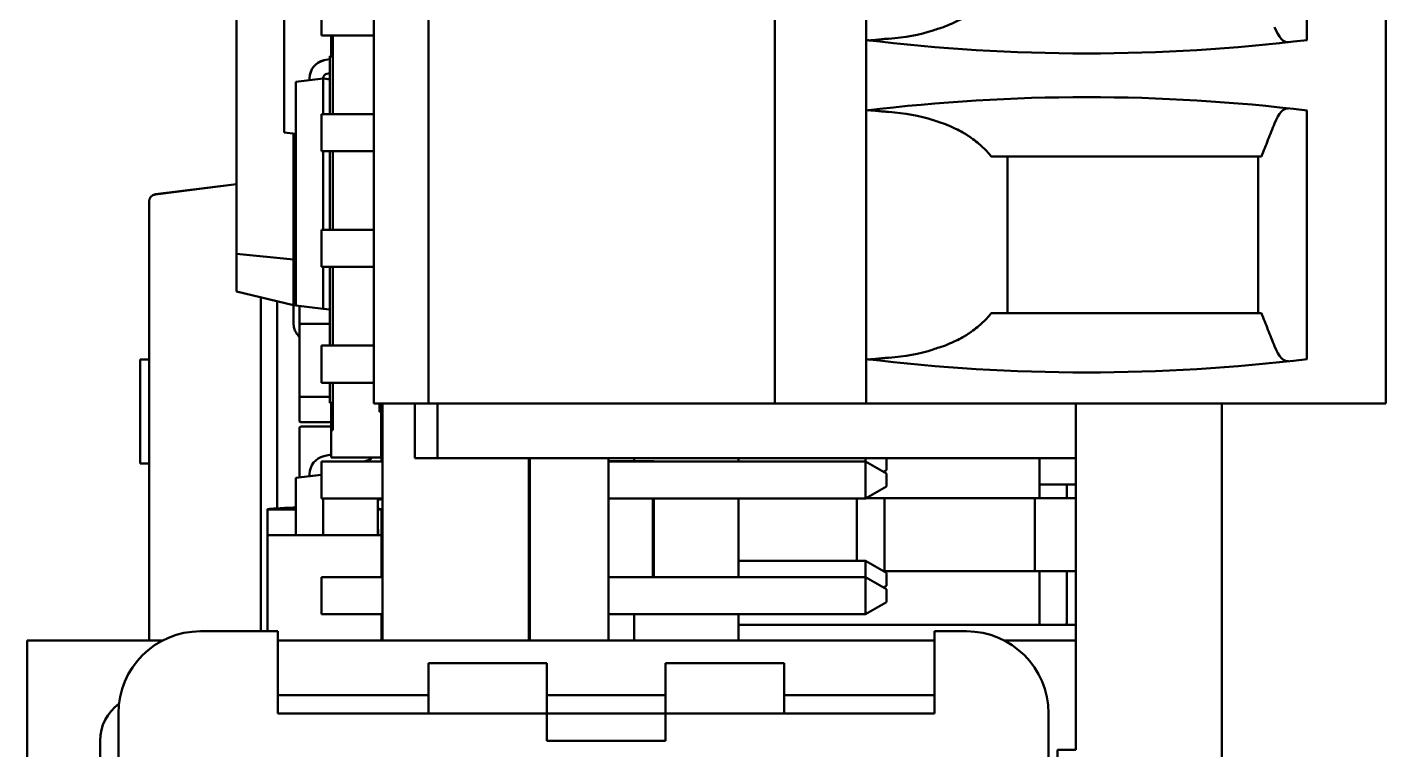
# Model space of a CAD drawing. Header units: millimetres. Extents: x 3137 to 5094, y 789 to 1822.
# Drawn here: x 3502.64 to 3517.54, y 1535.21 to 1543.14 of the extents above; entities that cross this region are included whole.
import ezdxf

# ---------------------------------------------------------------- set-up
doc = ezdxf.new("R2010")
doc.units = ezdxf.units.MM
doc.header["$LTSCALE"] = 1.8
doc.layers.add('외형선(ISO)', color=7, linetype='Continuous', lineweight=50)

msp = doc.modelspace()

# ---------------------------------------------------------------- linework, layer by layer
at = {"layer": '외형선(ISO)'}
for p, q in [((3506.442, 1539.011), (3506.442, 1553.211)), ((3507.042, 1539.011), (3507.042, 1553.211)), ((3510.842, 1539.011), (3510.842, 1553.211)), ((3511.842, 1553.211), (3511.842, 1539.011)), ((3517.542, 1553.211), (3517.542, 1539.011)), ((3504.938, 1549.527), (3504.938, 1540.651)), ((3516.677, 1545.724), (3516.677, 1542.997)), ((3505.459, 1541.984), (3505.459, 1544.856)), ((3505.868, 1543.455), (3505.868, 1543.048)), ((3506.442, 1543.048), (3505.868, 1543.048)), ((3505.974, 1543.048), (3505.974, 1542.818)), ((3505.994, 1542.818), (3505.994, 1543.048)), ((3505.896, 1542.775), (3505.959, 1542.789)), ((3505.896, 1542.775), (3505.959, 1542.789)), ((3505.896, 1542.775), (3505.959, 1542.789)), ((3505.896, 1542.775), (3505.959, 1542.789)), ((3505.896, 1542.775), (3505.959, 1542.789)), ((3505.896, 1542.775), (3505.959, 1542.789)), ((3505.896, 1542.775), (3505.959, 1542.789)), ((3505.896, 1542.775), (3505.959, 1542.789)), ((3505.959, 1542.819), (3505.974, 1542.819)), ((3505.959, 1542.818), (3505.959, 1542.819)), ((3505.994, 1542.818), (3505.959, 1542.818)), ((3505.959, 1542.818), (3505.959, 1542.185)), ((3505.974, 1542.818), (3505.994, 1542.818)), ((3505.994, 1542.185), (3505.994, 1542.818)), ((3505.928, 1542.628), (3505.959, 1542.635)), ((3505.589, 1542.538), (3505.889, 1542.575)), ((3505.589, 1542.539), (3505.739, 1542.557)), ((3505.589, 1542.538), (3505.589, 1542.539)), ((3505.589, 1540.086), (3505.589, 1542.538)), ((3505.739, 1542.579), (3505.739, 1542.58)), ((3505.739, 1542.58), (3505.739, 1542.58)), ((3505.739, 1542.58), (3505.739, 1542.58)), ((3505.739, 1542.58), (3505.739, 1542.58)), ((3505.739, 1542.58), (3505.739, 1542.58)), ((3505.739, 1542.579), (3505.739, 1542.579)), ((3505.739, 1542.557), (3505.739, 1542.579)), ((3505.739, 1542.579), (3505.739, 1542.579)), ((3505.739, 1542.557), (3505.889, 1542.575)), ((3505.889, 1542.575), (3505.889, 1542.579)), ((3505.959, 1542.567), (3505.889, 1542.576)), ((3505.889, 1542.575), (3505.889, 1542.575)), ((3505.959, 1542.566), (3505.889, 1542.575)), ((3505.889, 1542.575), (3505.889, 1542.185)), ((3506.442, 1542.185), (3505.868, 1542.185)), ((3505.868, 1542.185), (3506.442, 1542.185)), ((3505.868, 1542.185), (3505.868, 1541.778)), ((3505.868, 1542.185), (3505.868, 1542.185)), ((3505.868, 1542.185), (3506.442, 1542.185)), ((3506.442, 1542.185), (3505.868, 1542.185)), ((3505.868, 1542.185), (3505.868, 1542.185)), ((3505.868, 1542.185), (3505.868, 1542.185)), ((3516.677, 1542.224), (3516.677, 1539.497)), ((3505.459, 1541.984), (3505.589, 1541.97)), ((3505.563, 1541.973), (3505.563, 1540.589)), ((3506.442, 1541.778), (3505.868, 1541.778)), ((3505.889, 1541.778), (3505.889, 1540.915)), ((3505.959, 1541.778), (3505.959, 1540.915)), ((3505.994, 1540.915), (3505.994, 1541.778)), ((3513.392, 1540.001), (3513.392, 1541.721)), ((3516.142, 1540.001), (3516.142, 1541.721)), ((3504.049, 1541.305), (3504.938, 1541.417)), ((3504.049, 1541.304), (3504.938, 1541.417)), ((3503.979, 1541.225), (3503.979, 1541.226)), ((3503.979, 1536.411), (3503.979, 1541.225)), ((3506.442, 1540.915), (3505.868, 1540.915)), ((3505.868, 1540.915), (3506.442, 1540.915)), ((3505.868, 1540.915), (3505.868, 1540.508)), ((3505.868, 1540.915), (3505.868, 1540.915)), ((3505.868, 1540.915), (3506.442, 1540.915)), ((3506.442, 1540.915), (3505.868, 1540.915)), ((3505.868, 1540.915), (3505.868, 1540.915)), ((3505.868, 1540.915), (3505.868, 1540.915)), ((3505.563, 1540.589), (3504.938, 1540.651)), ((3504.938, 1540.651), (3504.938, 1540.239)), ((3505.563, 1540.589), (3505.563, 1540.089)), ((3505.589, 1540.589), (3505.563, 1540.589)), ((3506.442, 1540.508), (3505.868, 1540.508)), ((3505.889, 1540.508), (3505.889, 1540.049)), ((3505.959, 1540.508), (3505.959, 1539.645)), ((3505.994, 1539.645), (3505.994, 1540.508)), ((3505.563, 1540.089), (3504.938, 1540.239)), ((3505.205, 1540.175), (3505.205, 1536.511)), ((3505.385, 1537.859), (3505.385, 1540.132)), ((3505.563, 1540.089), (3505.589, 1540.089)), ((3505.563, 1539.888), (3505.563, 1540.089)), ((3505.889, 1540.049), (3505.589, 1540.086)), ((3505.627, 1539.868), (3505.627, 1540.081)), ((3505.889, 1540.049), (3505.959, 1540.04)), ((3505.627, 1539.868), (3505.627, 1539.867)), ((3505.627, 1539.099), (3505.627, 1539.867)), ((3505.959, 1539.884), (3505.643, 1539.884)), ((3505.643, 1539.884), (3505.643, 1539.884)), ((3505.959, 1539.884), (3505.643, 1539.884)), ((3505.643, 1539.883), (3505.959, 1539.883)), ((3505.643, 1539.883), (3505.643, 1539.883)), ((3506.442, 1539.645), (3505.868, 1539.645)), ((3505.868, 1539.645), (3506.442, 1539.645)), ((3505.868, 1539.645), (3505.868, 1539.238)), ((3505.868, 1539.645), (3505.868, 1539.645)), ((3505.868, 1539.645), (3506.442, 1539.645)), ((3506.442, 1539.645), (3505.868, 1539.645)), ((3505.868, 1539.645), (3505.868, 1539.645)), ((3505.868, 1539.645), (3505.868, 1539.645)), ((3503.979, 1539.494), (3503.879, 1539.494)), ((3503.879, 1539.494), (3503.879, 1539.494)), ((3503.979, 1539.494), (3503.879, 1539.494)), ((3503.879, 1538.351), (3503.879, 1539.494)), ((3503.979, 1539.494), (3503.879, 1539.494)), ((3503.879, 1539.494), (3503.879, 1539.494)), ((3503.979, 1539.494), (3503.879, 1539.494)), ((3503.879, 1539.494), (3503.879, 1539.494)), ((3506.442, 1539.238), (3505.868, 1539.238)), ((3505.959, 1539.238), (3505.959, 1539.018)), ((3505.994, 1539.018), (3505.994, 1539.238)), ((3505.627, 1538.822), (3505.627, 1539.099)), ((3505.643, 1539.083), (3505.959, 1539.083)), ((3505.959, 1539.018), (3505.994, 1539.018)), ((3505.974, 1538.718), (3505.974, 1539.018)), ((3505.994, 1538.718), (3505.994, 1539.018)), ((3506.442, 1539.011), (3506.742, 1539.011)), ((3506.504, 1539.011), (3506.504, 1538.918)), ((3506.524, 1538.919), (3506.504, 1538.919)), ((3506.524, 1538.918), (3506.504, 1538.918)), ((3506.524, 1538.919), (3506.524, 1538.918)), ((3506.524, 1538.918), (3506.524, 1538.418)), ((3506.527, 1539.011), (3506.527, 1538.822)), ((3506.539, 1536.411), (3506.539, 1539.011)), ((3506.742, 1539.011), (3507.042, 1539.011)), ((3506.892, 1538.411), (3506.892, 1539.011)), ((3507.042, 1539.011), (3510.842, 1539.011)), ((3507.142, 1538.411), (3507.142, 1539.011)), ((3510.842, 1539.011), (3511.342, 1539.011)), ((3511.342, 1539.011), (3511.542, 1539.011)), ((3511.542, 1539.011), (3511.842, 1539.011)), ((3511.842, 1539.011), (3517.542, 1539.011)), ((3514.142, 1539.011), (3514.142, 1538.411)), ((3515.742, 1539.011), (3515.742, 1522.011)), ((3505.627, 1538.741), (3505.627, 1538.741)), ((3505.627, 1538.2), (3505.627, 1538.741)), ((3505.974, 1538.806), (3505.643, 1538.806)), ((3505.974, 1538.757), (3505.643, 1538.757)), ((3505.643, 1538.757), (3505.974, 1538.757)), ((3505.643, 1538.757), (3505.643, 1538.757)), ((3505.974, 1538.757), (3505.643, 1538.757)), ((3505.643, 1538.757), (3505.643, 1538.757)), ((3506.524, 1538.811), (3506.539, 1538.808)), ((3506.524, 1538.811), (3506.539, 1538.809)), ((3506.524, 1538.811), (3506.539, 1538.808)), ((3506.524, 1538.81), (3506.539, 1538.808)), ((3506.524, 1538.81), (3506.539, 1538.808)), ((3506.524, 1538.81), (3506.539, 1538.808)), ((3506.524, 1538.81), (3506.539, 1538.808)), ((3506.524, 1538.81), (3506.539, 1538.808)), ((3506.524, 1538.699), (3506.539, 1538.808)), ((3506.539, 1538.808), (3506.539, 1538.808)), ((3506.539, 1538.808), (3506.539, 1538.808)), ((3506.539, 1538.808), (3506.539, 1538.808)), ((3505.974, 1538.718), (3505.994, 1538.718)), ((3505.974, 1538.718), (3505.974, 1538.418)), ((3505.974, 1538.718), (3505.994, 1538.718)), ((3505.974, 1538.718), (3505.974, 1538.718)), ((3506.527, 1538.721), (3506.527, 1538.375)), ((3505.896, 1538.431), (3505.974, 1538.449)), ((3505.896, 1538.431), (3505.974, 1538.449)), ((3505.896, 1538.431), (3505.974, 1538.449)), ((3505.896, 1538.431), (3505.974, 1538.449)), ((3505.896, 1538.431), (3505.974, 1538.449)), ((3505.896, 1538.431), (3505.974, 1538.449)), ((3505.896, 1538.432), (3505.974, 1538.449)), ((3505.896, 1538.432), (3505.974, 1538.449)), ((3506.539, 1538.554), (3506.527, 1538.554)), ((3506.527, 1538.554), (3506.539, 1538.554)), ((3506.527, 1538.554), (3506.539, 1538.554)), ((3506.539, 1538.554), (3506.527, 1538.554)), ((3503.979, 1538.351), (3503.879, 1538.351)), ((3506.539, 1538.375), (3505.868, 1538.375)), ((3505.868, 1538.375), (3506.539, 1538.375)), ((3505.868, 1538.375), (3505.868, 1537.968)), ((3505.868, 1538.375), (3505.868, 1538.375)), ((3505.868, 1538.375), (3506.539, 1538.375)), ((3506.539, 1538.375), (3505.868, 1538.375)), ((3505.868, 1538.375), (3505.868, 1538.375)), ((3505.868, 1538.375), (3505.868, 1538.375)), ((3505.974, 1538.418), (3506.524, 1538.418)), ((3506.333, 1538.375), (3506.347, 1538.378)), ((3506.892, 1538.411), (3507.142, 1538.411)), ((3507.142, 1538.411), (3507.242, 1538.411)), ((3507.242, 1538.411), (3514.142, 1538.411)), ((3508.142, 1536.411), (3508.142, 1538.411)), ((3508.154, 1538.375), (3508.142, 1538.375)), ((3508.142, 1538.375), (3508.154, 1538.375)), ((3508.142, 1538.375), (3508.154, 1538.375)), ((3508.154, 1538.375), (3508.142, 1538.375)), ((3508.154, 1538.411), (3508.154, 1536.411)), ((3509.017, 1538.411), (3509.017, 1536.411)), ((3509.017, 1538.377), (3509.198, 1538.377)), ((3509.198, 1538.377), (3509.017, 1538.377)), ((3509.017, 1538.375), (3511.837, 1538.375)), ((3511.837, 1538.375), (3509.017, 1538.375)), ((3509.017, 1538.375), (3511.837, 1538.375)), ((3511.837, 1538.375), (3509.017, 1538.375)), ((3509.3, 1538.411), (3509.3, 1538.377)), ((3509.3, 1538.377), (3509.513, 1538.377)), ((3509.513, 1538.377), (3509.503, 1538.377)), ((3509.503, 1538.375), (3509.503, 1538.377)), ((3509.513, 1538.375), (3509.513, 1538.377)), ((3510.443, 1538.411), (3510.443, 1538.375)), ((3511.837, 1538.411), (3511.837, 1538.375)), ((3511.837, 1538.375), (3511.837, 1537.968)), ((3511.837, 1538.375), (3512.065, 1538.243)), ((3512.065, 1538.243), (3511.837, 1538.375)), ((3511.837, 1538.375), (3511.837, 1538.375)), ((3511.837, 1538.375), (3512.065, 1538.243)), ((3511.837, 1538.375), (3511.837, 1538.375)), ((3511.837, 1538.375), (3511.837, 1538.375)), ((3512.065, 1538.243), (3511.837, 1538.375)), ((3512.065, 1538.28), (3512.034, 1538.261)), ((3512.065, 1538.411), (3512.065, 1538.28)), ((3513.742, 1538.411), (3513.742, 1537.971)), ((3514.142, 1536.411), (3514.142, 1538.411)), ((3505.589, 1538.195), (3505.868, 1538.229)), ((3505.589, 1538.195), (3505.739, 1538.214)), ((3505.589, 1537.566), (3505.589, 1538.195)), ((3505.589, 1538.195), (3505.589, 1538.195)), ((3505.739, 1538.236), (3505.739, 1538.236)), ((3505.739, 1538.213), (3505.739, 1538.236)), ((3505.739, 1538.236), (3505.739, 1538.236)), ((3505.739, 1538.236), (3505.739, 1538.236)), ((3505.739, 1538.236), (3505.739, 1538.236)), ((3505.739, 1538.236), (3505.739, 1538.236)), ((3505.739, 1538.236), (3505.739, 1538.236)), ((3505.739, 1538.236), (3505.739, 1538.236)), ((3505.739, 1538.213), (3505.868, 1538.229)), ((3512.065, 1538.243), (3512.065, 1538.243)), ((3512.065, 1538.243), (3512.065, 1538.243)), ((3512.065, 1538.243), (3512.065, 1538.1)), ((3512.065, 1538.243), (3512.065, 1538.243)), ((3512.065, 1538.1), (3511.837, 1537.968)), ((3513.742, 1538.121), (3514.142, 1538.121)), ((3514.042, 1537.971), (3514.042, 1538.121)), ((3505.277, 1537.846), (3505.277, 1537.846)), ((3505.277, 1537.846), (3505.277, 1537.561)), ((3505.282, 1537.846), (3505.589, 1537.846)), ((3506.539, 1537.968), (3505.868, 1537.968)), ((3505.889, 1537.968), (3505.889, 1537.566)), ((3506.489, 1537.566), (3506.489, 1537.968)), ((3506.489, 1537.957), (3506.511, 1537.957)), ((3506.489, 1537.846), (3506.522, 1537.846)), ((3506.527, 1537.846), (3506.527, 1537.846)), ((3506.527, 1537.561), (3506.527, 1537.846)), ((3508.154, 1537.968), (3508.142, 1537.968)), ((3511.837, 1537.968), (3509.017, 1537.968)), ((3509.503, 1537.105), (3509.503, 1537.968)), ((3509.513, 1537.105), (3509.513, 1537.968)), ((3510.443, 1537.968), (3510.443, 1537.105)), ((3511.742, 1537.968), (3511.742, 1537.284)), ((3512.042, 1537.971), (3511.841, 1537.971)), ((3512.042, 1537.971), (3512.792, 1537.971)), ((3512.042, 1537.971), (3512.042, 1537.171)), ((3513.692, 1537.971), (3512.792, 1537.971)), ((3513.692, 1537.971), (3513.692, 1537.171)), ((3513.692, 1537.971), (3514.142, 1537.971)), ((3505.277, 1537.561), (3505.277, 1536.511)), ((3506.522, 1537.566), (3505.282, 1537.566)), ((3505.282, 1537.566), (3505.282, 1537.566)), ((3505.282, 1537.566), (3506.522, 1537.566)), ((3506.489, 1537.633), (3506.49, 1537.633)), ((3506.49, 1537.566), (3506.49, 1537.633)), ((3506.49, 1537.633), (3506.49, 1537.633)), ((3506.522, 1537.566), (3506.522, 1537.566)), ((3506.527, 1537.105), (3506.527, 1537.561)), ((3506.539, 1537.284), (3506.527, 1537.284)), ((3506.527, 1537.284), (3506.539, 1537.284)), ((3506.527, 1537.284), (3506.539, 1537.284)), ((3506.539, 1537.284), (3506.527, 1537.284)), ((3508.154, 1537.284), (3508.142, 1537.284)), ((3508.142, 1537.284), (3508.154, 1537.284)), ((3508.142, 1537.284), (3508.154, 1537.284)), ((3508.154, 1537.284), (3508.142, 1537.284)), ((3510.443, 1537.284), (3511.837, 1537.284)), ((3511.837, 1537.284), (3510.443, 1537.284)), ((3510.443, 1537.284), (3511.837, 1537.284)), ((3511.837, 1537.284), (3510.443, 1537.284)), ((3511.837, 1537.284), (3511.837, 1537.105)), ((3511.837, 1537.284), (3511.837, 1537.284)), ((3511.837, 1537.284), (3512.065, 1537.152)), ((3511.837, 1537.284), (3511.837, 1537.284)), ((3511.837, 1537.284), (3512.065, 1537.152)), ((3512.065, 1537.152), (3511.837, 1537.284)), ((3512.065, 1537.152), (3511.837, 1537.284)), ((3511.837, 1537.284), (3511.837, 1537.284)), ((3506.539, 1537.105), (3505.868, 1537.105)), ((3505.868, 1537.105), (3505.868, 1536.698)), ((3505.868, 1537.105), (3505.868, 1537.105)), ((3505.868, 1537.105), (3506.539, 1537.105)), ((3505.868, 1537.105), (3505.868, 1537.105)), ((3505.868, 1537.105), (3506.539, 1537.105)), ((3506.539, 1537.105), (3505.868, 1537.105)), ((3505.868, 1537.105), (3505.868, 1537.105)), ((3508.154, 1537.105), (3508.142, 1537.105)), ((3508.142, 1537.105), (3508.154, 1537.105)), ((3508.142, 1537.105), (3508.154, 1537.105)), ((3508.154, 1537.105), (3508.142, 1537.105)), ((3509.017, 1537.105), (3511.837, 1537.105)), ((3511.837, 1537.105), (3509.017, 1537.105)), ((3509.017, 1537.105), (3511.837, 1537.105)), ((3511.837, 1537.105), (3509.017, 1537.105)), ((3511.837, 1537.105), (3511.837, 1536.698)), ((3511.837, 1537.105), (3512.065, 1536.973)), ((3511.837, 1537.105), (3511.837, 1537.105)), ((3512.065, 1536.973), (3511.837, 1537.105)), ((3511.837, 1537.105), (3511.837, 1537.105)), ((3511.837, 1537.105), (3512.065, 1536.973)), ((3511.837, 1537.105), (3511.837, 1537.105)), ((3512.065, 1536.973), (3511.837, 1537.105)), ((3512.034, 1537.171), (3512.042, 1537.171)), ((3512.042, 1537.171), (3512.792, 1537.171)), ((3512.065, 1537.152), (3512.065, 1537.152)), ((3512.065, 1537.152), (3512.065, 1537.152)), ((3512.065, 1537.152), (3512.065, 1537.152)), ((3512.065, 1537.152), (3512.065, 1537.01)), ((3513.692, 1537.171), (3512.792, 1537.171)), ((3514.142, 1537.171), (3513.692, 1537.171)), ((3513.742, 1537.171), (3513.742, 1536.581)), ((3514.042, 1536.606), (3514.042, 1537.171)), ((3512.065, 1537.01), (3512.034, 1536.991)), ((3512.065, 1536.973), (3512.065, 1536.973)), ((3512.065, 1536.973), (3512.065, 1536.973)), ((3512.065, 1536.973), (3512.065, 1536.973)), ((3512.065, 1536.973), (3512.065, 1536.83)), ((3512.065, 1536.83), (3511.837, 1536.698)), ((3506.539, 1536.698), (3505.868, 1536.698)), ((3506.527, 1536.411), (3506.527, 1536.698)), ((3508.154, 1536.698), (3508.142, 1536.698)), ((3511.837, 1536.698), (3509.017, 1536.698)), ((3509.3, 1536.698), (3509.3, 1536.411)), ((3510.443, 1536.698), (3510.443, 1536.411)), ((3505.392, 1536.511), (3504.542, 1536.511)), ((3505.392, 1536.511), (3505.392, 1535.611)), ((3508.154, 1536.581), (3508.142, 1536.581)), ((3514.142, 1536.581), (3510.443, 1536.581)), ((3512.942, 1536.511), (3512.592, 1536.511)), ((3512.592, 1536.511), (3512.592, 1535.611)), ((3502.642, 1536.411), (3504.129, 1536.411)), ((3502.642, 1533.136), (3502.642, 1536.411)), ((3505.392, 1536.411), (3506.192, 1536.411)), ((3506.192, 1536.411), (3511.992, 1536.411)), ((3511.992, 1536.411), (3512.592, 1536.411)), ((3513.354, 1536.411), (3514.142, 1536.411)), ((3514.142, 1535.211), (3514.142, 1536.411)), ((3507.042, 1536.161), (3508.342, 1536.161)), ((3507.042, 1535.611), (3507.042, 1536.161)), ((3508.342, 1536.161), (3508.342, 1535.611)), ((3509.642, 1535.611), (3509.642, 1536.161)), ((3509.642, 1536.161), (3510.942, 1536.161)), ((3510.942, 1536.161), (3510.942, 1535.611)), ((3506.192, 1535.811), (3505.392, 1535.811)), ((3506.192, 1535.811), (3507.042, 1535.811)), ((3508.342, 1535.811), (3509.642, 1535.811)), ((3510.942, 1535.811), (3511.992, 1535.811)), ((3512.592, 1535.811), (3511.992, 1535.811)), ((3503.642, 1533.461), (3503.642, 1535.611)), ((3505.392, 1535.611), (3508.342, 1535.611)), ((3508.342, 1535.611), (3509.642, 1535.611)), ((3508.342, 1535.611), (3508.342, 1535.311)), ((3509.642, 1535.611), (3512.592, 1535.611)), ((3509.642, 1535.311), (3509.642, 1535.611)), ((3513.842, 1535.611), (3513.842, 1534.411)), ((3503.442, 1535.311), (3503.442, 1534.811)), ((3508.342, 1535.311), (3509.642, 1535.311)), ((3514.142, 1535.211), (3513.942, 1535.211)), ((3513.942, 1535.211), (3513.942, 1533.061))]:
    msp.add_line(p, q, dxfattribs=at)
for centre, radius, start, end in [((3514.262, 1562.851), 20, 263.0502, 276.938), ((3505.939, 1542.579), 0.2, 102.5361, 180), ((3505.939, 1542.579), 0.2, 102.5361, 180), ((3505.939, 1542.58), 0.2, 102.5361, 180), ((3505.939, 1542.579), 0.2, 102.5361, 180), ((3505.939, 1542.58), 0.2, 102.5361, 180), ((3505.939, 1542.58), 0.2, 102.5361, 180), ((3505.939, 1542.58), 0.2, 102.5361, 180), ((3505.939, 1542.58), 0.2, 102.5361, 180), ((3505.939, 1542.579), 0.05, 102.5361, 180), ((3514.262, 1522.371), 20, 83.062, 96.9498), ((3505.643, 1539.868), 0.016, 90, 180), ((3505.643, 1539.867), 0.016, 90, 180), ((3514.262, 1559.351), 20, 263.0502, 276.938), ((3505.643, 1539.099), 0.016, 180, 270), ((3505.643, 1538.822), 0.016, 180, 270), ((3505.643, 1538.741), 0.016, 90, 180), ((3505.643, 1538.741), 0.016, 90, 180), ((3506.511, 1538.822), 0.016, 323.5536, 0), ((3505.939, 1538.236), 0.2, 102.5361, 180), ((3505.939, 1538.236), 0.2, 102.5361, 180), ((3505.939, 1538.236), 0.2, 102.5361, 180), ((3505.939, 1538.236), 0.2, 102.5361, 180), ((3505.939, 1538.236), 0.2, 102.5361, 180), ((3505.939, 1538.236), 0.2, 102.5361, 180), ((3505.939, 1538.236), 0.2, 102.5361, 180), ((3505.939, 1538.236), 0.2, 102.5361, 180), ((3506.304, 1538.573), 0.2, 282.5361, 309.1219), ((3506.511, 1537.973), 0.016, 270, 341.7027), ((3504.542, 1535.611), 0.9, 90, 180), ((3512.942, 1535.611), 0.9, 0, 90), ((3513.992, 1536.606), 0.05, 330, 0), ((3503.942, 1535.311), 0.5, 126.0029, 180)]:
    msp.add_arc(centre, radius, start, end, dxfattribs=at)
for centre, major_axis, ratio, start_param, end_param in [((3511.681, 1544.122), (-1.662, 0.285), 0.648616, 1.929651, 2.247447), ((3505.013, 1562.851), (-22.877, 0), 0.914642, 1.907789, 1.910759), ((3516.474, 1543.98), (-0.008, -1.007), 0.265469, 5.703454, 6.31484), ((3511.681, 1541.099), (-1.662, -0.285), 0.648616, 4.035739, 4.353534), ((3516.474, 1541.241), (-0.008, 1.007), 0.265469, 6.251531, 6.862917), ((3505.013, 1522.371), (-22.877, 0), 0.914642, 4.372426, 4.375396), ((3504.059, 1541.226), (0, 0.08), 0.99981, 0.125791, 1.570796), ((3504.059, 1541.225), (-0.08, 0), 0.99981, 4.83818, 6.283185), ((3505.013, 1559.351), (-22.877, 0), 0.914642, 1.907789, 1.910759), ((3516.474, 1540.48), (-0.008, -1.007), 0.265469, 5.703454, 6.31484), ((3511.681, 1540.622), (-1.662, 0.285), 0.648616, 1.929651, 2.247447), ((3509.198, 1538.377), (0.102, 0), 0.00019, 4.712389, 6.283185), ((3509.198, 1538.377), (0.305, 0), 0.00019, 4.712389, 6.283185), ((3260.363, 1286.765), (246.159, 251.087), 0.000131, 0.000149, 0.00164)]:
    msp.add_ellipse(centre, major_axis=major_axis, ratio=ratio, start_param=start_param, end_param=end_param, dxfattribs=at)
for points, knots in [([(3513.215, 1543.501), (3513.199, 1543.481), (3513.183, 1543.462), (3513.165, 1543.443), (3513.148, 1543.424), (3513.129, 1543.406), (3513.109, 1543.388), (3513.089, 1543.37), (3513.069, 1543.352), (3513.047, 1543.335), (3513.025, 1543.318), (3513.002, 1543.301), (3512.978, 1543.285), (3512.966, 1543.277), (3512.954, 1543.269), (3512.942, 1543.261), (3512.929, 1543.254), (3512.917, 1543.246), (3512.904, 1543.239), (3512.878, 1543.224), (3512.851, 1543.21), (3512.822, 1543.196), (3512.794, 1543.182), (3512.765, 1543.17), (3512.735, 1543.157), (3512.705, 1543.145), (3512.674, 1543.134), (3512.642, 1543.124)], [0.5896293, 0.5896293, 0.5896293, 0.5896293, 0.7043669, 0.7043669, 0.7043669, 0.8193314, 0.8193314, 0.8193314, 0.9342428, 0.9342428, 0.9342428, 1.048881, 1.048881, 1.048881, 1.1060499, 1.1060499, 1.1060499, 1.1632454, 1.1632454, 1.1632454, 1.2781827, 1.2781827, 1.2781827, 1.3934405, 1.3934405, 1.3934405, 1.5085772, 1.5085772, 1.5085772, 1.5085772]), ([(3511.862, 1542.995), (3511.866, 1542.995), (3511.871, 1542.994), (3511.877, 1542.994), (3511.883, 1542.994), (3511.89, 1542.994), (3511.897, 1542.995), (3511.901, 1542.995), (3511.904, 1542.995), (3511.908, 1542.996), (3511.912, 1542.996), (3511.916, 1542.996), (3511.921, 1542.997), (3511.929, 1542.997), (3511.939, 1542.998), (3511.948, 1542.999), (3511.958, 1543), (3511.969, 1543.001), (3511.98, 1543.003), (3511.991, 1543.004), (3512.002, 1543.005), (3512.014, 1543.006), (3512.02, 1543.007), (3512.026, 1543.007), (3512.032, 1543.008), (3512.039, 1543.009), (3512.045, 1543.009), (3512.051, 1543.01), (3512.064, 1543.011), (3512.078, 1543.012), (3512.092, 1543.013)], [0.0672172, 0.0672172, 0.0672172, 0.0672172, 0.1151588, 0.1151588, 0.1151588, 0.1629924, 0.1629924, 0.1629924, 0.1867906, 0.1867906, 0.1867906, 0.2105789, 0.2105789, 0.2105789, 0.2583839, 0.2583839, 0.2583839, 0.3063229, 0.3063229, 0.3063229, 0.3541665, 0.3541665, 0.3541665, 0.377982, 0.377982, 0.377982, 0.4017583, 0.4017583, 0.4017583, 0.4495528, 0.4495528, 0.4495528, 0.4495528]), ([(3512.092, 1542.208), (3512.078, 1542.209), (3512.064, 1542.21), (3512.051, 1542.212), (3512.045, 1542.212), (3512.039, 1542.213), (3512.032, 1542.213), (3512.026, 1542.214), (3512.02, 1542.214), (3512.014, 1542.215), (3512.002, 1542.216), (3511.991, 1542.217), (3511.98, 1542.219), (3511.969, 1542.22), (3511.958, 1542.221), (3511.948, 1542.222), (3511.939, 1542.223), (3511.929, 1542.224), (3511.921, 1542.225), (3511.916, 1542.225), (3511.912, 1542.225), (3511.908, 1542.226), (3511.904, 1542.226), (3511.901, 1542.226), (3511.897, 1542.226), (3511.89, 1542.227), (3511.883, 1542.227), (3511.877, 1542.227), (3511.871, 1542.227), (3511.866, 1542.227), (3511.862, 1542.226)], [0.125716, 0.125716, 0.125716, 0.125716, 0.1735105, 0.1735105, 0.1735105, 0.1972868, 0.1972868, 0.1972868, 0.2211022, 0.2211022, 0.2211022, 0.2689459, 0.2689459, 0.2689459, 0.3168849, 0.3168849, 0.3168849, 0.3646899, 0.3646899, 0.3646899, 0.3884782, 0.3884782, 0.3884782, 0.4122764, 0.4122764, 0.4122764, 0.46011, 0.46011, 0.46011, 0.5080516, 0.5080516, 0.5080516, 0.5080516]), ([(3512.642, 1542.097), (3512.674, 1542.087), (3512.705, 1542.076), (3512.735, 1542.064), (3512.765, 1542.052), (3512.794, 1542.039), (3512.822, 1542.025), (3512.851, 1542.012), (3512.878, 1541.997), (3512.904, 1541.983), (3512.917, 1541.975), (3512.929, 1541.968), (3512.942, 1541.96), (3512.954, 1541.952), (3512.966, 1541.944), (3512.978, 1541.936), (3513.002, 1541.92), (3513.025, 1541.904), (3513.047, 1541.886), (3513.069, 1541.869), (3513.089, 1541.852), (3513.109, 1541.834), (3513.129, 1541.816), (3513.148, 1541.797), (3513.165, 1541.778), (3513.183, 1541.759), (3513.199, 1541.74), (3513.215, 1541.721)], [0.1451984, 0.1451984, 0.1451984, 0.1451984, 0.2603351, 0.2603351, 0.2603351, 0.3755929, 0.3755929, 0.3755929, 0.4905301, 0.4905301, 0.4905301, 0.5477255, 0.5477255, 0.5477255, 0.6048945, 0.6048945, 0.6048945, 0.7195328, 0.7195328, 0.7195328, 0.8344442, 0.8344442, 0.8344442, 0.9494087, 0.9494087, 0.9494087, 1.0641462, 1.0641462, 1.0641462, 1.0641462]), ([(3516.321, 1542.082), (3516.309, 1542.052), (3516.297, 1542.022), (3516.285, 1541.992), (3516.273, 1541.962), (3516.261, 1541.932), (3516.249, 1541.902), (3516.238, 1541.871), (3516.226, 1541.841), (3516.214, 1541.811), (3516.202, 1541.781), (3516.19, 1541.751), (3516.178, 1541.721)], [27.3487746, 27.3487746, 27.3487746, 27.3487746, 27.5141397, 27.5141397, 27.5141397, 27.6795053, 27.6795053, 27.6795053, 27.8448716, 27.8448716, 27.8448716, 28.0102384, 28.0102384, 28.0102384, 28.0102384]), ([(3513.215, 1540.001), (3513.199, 1539.981), (3513.183, 1539.962), (3513.165, 1539.943), (3513.148, 1539.924), (3513.129, 1539.906), (3513.109, 1539.888), (3513.089, 1539.87), (3513.069, 1539.852), (3513.047, 1539.835), (3513.025, 1539.818), (3513.002, 1539.801), (3512.978, 1539.785), (3512.966, 1539.777), (3512.954, 1539.769), (3512.942, 1539.761), (3512.929, 1539.754), (3512.917, 1539.746), (3512.904, 1539.739), (3512.878, 1539.724), (3512.851, 1539.71), (3512.822, 1539.696), (3512.794, 1539.682), (3512.765, 1539.67), (3512.735, 1539.657), (3512.705, 1539.645), (3512.674, 1539.634), (3512.642, 1539.624)], [0.5896293, 0.5896293, 0.5896293, 0.5896293, 0.7043669, 0.7043669, 0.7043669, 0.8193314, 0.8193314, 0.8193314, 0.9342428, 0.9342428, 0.9342428, 1.048881, 1.048881, 1.048881, 1.1060499, 1.1060499, 1.1060499, 1.1632454, 1.1632454, 1.1632454, 1.2781827, 1.2781827, 1.2781827, 1.3934405, 1.3934405, 1.3934405, 1.5085772, 1.5085772, 1.5085772, 1.5085772]), ([(3516.178, 1540.001), (3516.19, 1539.97), (3516.202, 1539.94), (3516.214, 1539.91), (3516.226, 1539.88), (3516.238, 1539.85), (3516.249, 1539.82), (3516.261, 1539.789), (3516.273, 1539.759), (3516.285, 1539.729), (3516.297, 1539.699), (3516.309, 1539.669), (3516.321, 1539.639)], [11.3358505, 11.3358505, 11.3358505, 11.3358505, 11.5012174, 11.5012174, 11.5012174, 11.6665836, 11.6665836, 11.6665836, 11.8319493, 11.8319493, 11.8319493, 11.9973143, 11.9973143, 11.9973143, 11.9973143]), ([(3505.627, 1539.742), (3505.625, 1539.744), (3505.623, 1539.745), (3505.609, 1539.759), (3505.599, 1539.773), (3505.581, 1539.804), (3505.574, 1539.82), (3505.565, 1539.853), (3505.563, 1539.871), (3505.563, 1539.888)], [5.4632099, 5.4632099, 5.4632099, 5.4632099, 5.4989384, 5.4989384, 5.760354, 5.760354, 6.0217697, 6.0217697, 6.2831853, 6.2831853, 6.2831853, 6.2831853]), ([(3511.862, 1539.495), (3511.866, 1539.495), (3511.871, 1539.494), (3511.877, 1539.494), (3511.883, 1539.494), (3511.89, 1539.494), (3511.897, 1539.495), (3511.901, 1539.495), (3511.904, 1539.495), (3511.908, 1539.496), (3511.912, 1539.496), (3511.916, 1539.496), (3511.921, 1539.497), (3511.929, 1539.497), (3511.939, 1539.498), (3511.948, 1539.499), (3511.958, 1539.5), (3511.969, 1539.501), (3511.98, 1539.503), (3511.991, 1539.504), (3512.002, 1539.505), (3512.014, 1539.506), (3512.02, 1539.507), (3512.026, 1539.507), (3512.032, 1539.508), (3512.039, 1539.509), (3512.045, 1539.509), (3512.051, 1539.51), (3512.064, 1539.511), (3512.078, 1539.512), (3512.092, 1539.513)], [0.0672172, 0.0672172, 0.0672172, 0.0672172, 0.1151588, 0.1151588, 0.1151588, 0.1629924, 0.1629924, 0.1629924, 0.1867906, 0.1867906, 0.1867906, 0.2105789, 0.2105789, 0.2105789, 0.2583839, 0.2583839, 0.2583839, 0.3063229, 0.3063229, 0.3063229, 0.3541665, 0.3541665, 0.3541665, 0.377982, 0.377982, 0.377982, 0.4017583, 0.4017583, 0.4017583, 0.4495528, 0.4495528, 0.4495528, 0.4495528]), ([(3505.282, 1537.851), (3505.28, 1537.851), (3505.279, 1537.85), (3505.278, 1537.849), (3505.278, 1537.849), (3505.277, 1537.848), (3505.277, 1537.848), (3505.277, 1537.848), (3505.277, 1537.847), (3505.277, 1537.847), (3505.277, 1537.847), (3505.277, 1537.847), (3505.277, 1537.847), (3505.277, 1537.847), (3505.277, 1537.847), (3505.277, 1537.846), (3505.277, 1537.846), (3505.277, 1537.846), (3505.277, 1537.846), (3505.277, 1537.846), (3505.277, 1537.846), (3505.277, 1537.846)], [0.0000203812, 0.0000203812, 0.0000203812, 0.0000203812, 0.0004738719, 0.0004738719, 0.0004738719, 0.0007108064, 0.0007108064, 0.0007108064, 0.0008292737, 0.0008292737, 0.0008292737, 0.0008885073, 0.0008885073, 0.0008885073, 0.0009181242, 0.0009181242, 0.0009181242, 0.0009329326, 0.0009329326, 0.0009329326, 0.000947741, 0.000947741, 0.000947741, 0.000947741]), ([(3505.281, 1537.851), (3505.282, 1537.852), (3505.283, 1537.852), (3505.286, 1537.852), (3505.287, 1537.852), (3505.292, 1537.852), (3505.293, 1537.852), (3505.297, 1537.853), (3505.298, 1537.853), (3505.305, 1537.853), (3505.31, 1537.854), (3505.32, 1537.854), (3505.325, 1537.855), (3505.341, 1537.856), (3505.353, 1537.857), (3505.398, 1537.86), (3505.431, 1537.862), (3505.506, 1537.866), (3505.548, 1537.868), (3505.589, 1537.87)], [0, 0, 0, 0, 0.00393449, 0.00393449, 0.00690129, 0.00690129, 0.00770086, 0.00770086, 0.00849379, 0.00849379, 0.01010357, 0.01010357, 0.01168245, 0.01168245, 0.01507668, 0.01507668, 0.02524566, 0.02524566, 0.03762738, 0.03762738, 0.03762738, 0.03762738]), ([(3506.489, 1537.854), (3506.49, 1537.854), (3506.491, 1537.854), (3506.496, 1537.853), (3506.501, 1537.853), (3506.506, 1537.853), (3506.508, 1537.853), (3506.512, 1537.852), (3506.514, 1537.852), (3506.517, 1537.852), (3506.518, 1537.852), (3506.521, 1537.852), (3506.521, 1537.852), (3506.522, 1537.851)], [0.12774424, 0.12774424, 0.12774424, 0.12774424, 0.12809148, 0.12809148, 0.12945419, 0.12945419, 0.13024732, 0.13024732, 0.13184769, 0.13184769, 0.13342485, 0.13342485, 0.13781858, 0.13781858, 0.13781858, 0.13781858]), ([(3506.527, 1537.846), (3506.527, 1537.846), (3506.527, 1537.846), (3506.527, 1537.846), (3506.527, 1537.848), (3506.525, 1537.851), (3506.522, 1537.851)], [-0.0000046349, -0.0000046349, -0.0000046349, -0.0000046349, 0.0000103531, 0.0000103531, 0.0000103531, 0.0009343901, 0.0009343901, 0.0009343901, 0.0009343901]), ([(3505.282, 1537.566), (3505.28, 1537.566), (3505.279, 1537.565), (3505.278, 1537.564), (3505.278, 1537.564), (3505.277, 1537.563), (3505.277, 1537.563), (3505.277, 1537.562), (3505.277, 1537.562), (3505.277, 1537.562), (3505.277, 1537.562), (3505.277, 1537.562), (3505.277, 1537.561), (3505.277, 1537.561), (3505.277, 1537.561), (3505.277, 1537.561), (3505.277, 1537.561), (3505.277, 1537.561), (3505.277, 1537.561), (3505.277, 1537.561), (3505.277, 1537.561), (3505.277, 1537.561)], [0.0000000028, 0.0000000028, 0.0000000028, 0.0000000028, 0.0004738719, 0.0004738719, 0.0004738719, 0.0007108064, 0.0007108064, 0.0007108064, 0.0008292737, 0.0008292737, 0.0008292737, 0.0008885073, 0.0008885073, 0.0008885073, 0.0009181242, 0.0009181242, 0.0009181242, 0.0009329326, 0.0009329326, 0.0009329326, 0.000947741, 0.000947741, 0.000947741, 0.000947741]), ([(3506.527, 1537.561), (3506.527, 1537.561), (3506.527, 1537.561), (3506.527, 1537.561), (3506.527, 1537.563), (3506.525, 1537.566), (3506.522, 1537.566)], [-0.0000046349, -0.0000046349, -0.0000046349, -0.0000046349, 0.0000103531, 0.0000103531, 0.0000103531, 0.0009545967, 0.0009545967, 0.0009545967, 0.0009545967])]:
    msp.add_open_spline(points, degree=3, knots=knots, dxfattribs=at)
for points, weights in [([(3516.178, 1541.721), (3514.694, 1541.721), (3513.215, 1541.721)], [1.02770253116, 1.0315913874, 1.02946340223]), ([(3513.215, 1540.001), (3514.694, 1540.001), (3516.178, 1540.001)], [1.02946340223, 1.0315913874, 1.02770253116])]:
    msp.add_rational_spline(points, weights, degree=2, dxfattribs=at)

doc.saveas('drawing.dxf')
